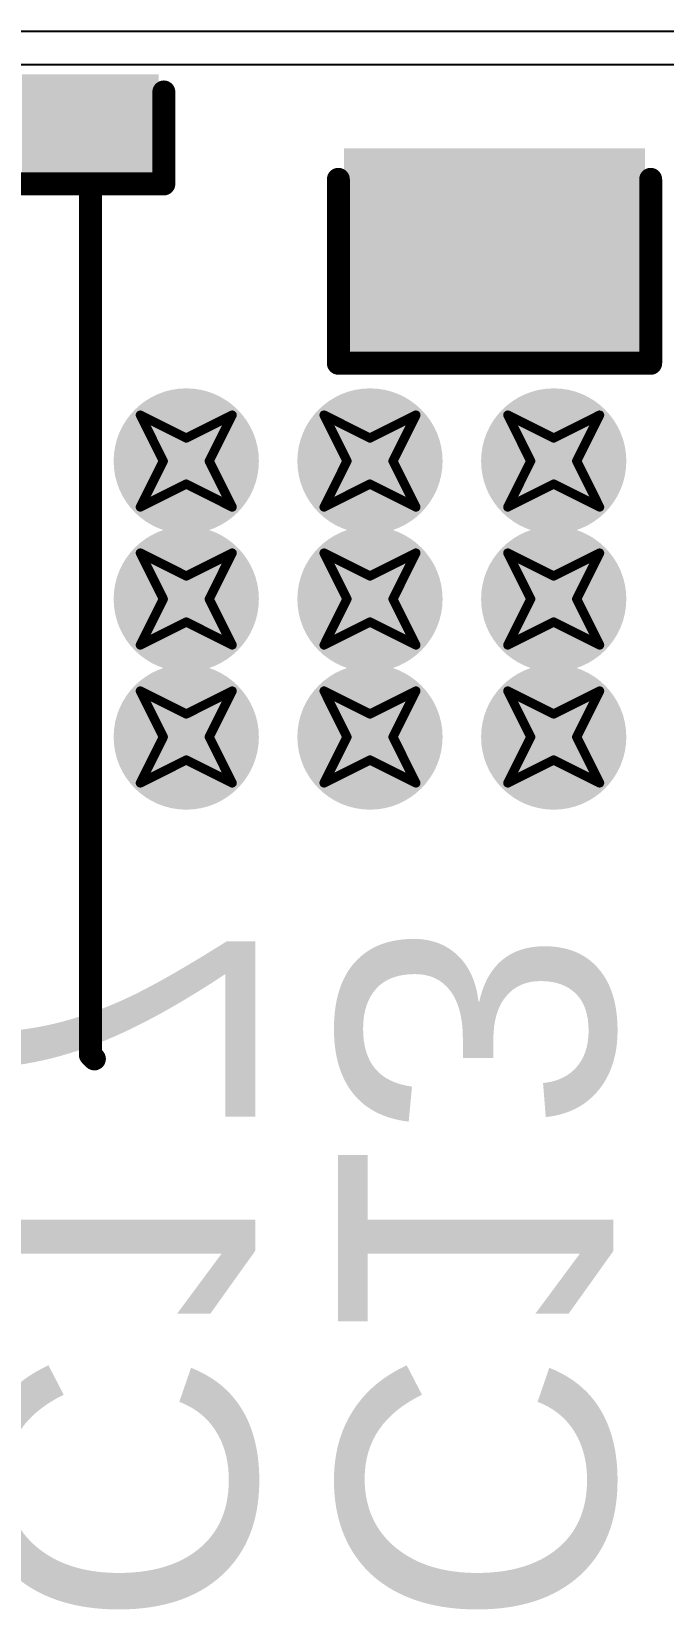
# Model space of a CAD drawing. Header units: inches. Extents: x -11 to 1110, y -7 to 455.
# Drawn here: x 617.46 to 620.95, y 5.09 to 13.8 of the extents above; entities that cross this region are included whole.
import ezdxf

# ---------------------------------------------------------------- set-up
doc = ezdxf.new("R2010")
doc.units = ezdxf.units.IN
for name, color, linetype in [('Bottom Layer', 5, 'Continuous'), ('Bottom Overlay', 54, 'Continuous'), ('Bottom Paste', 16, 'Continuous'), ('Bottom Solder', 6, 'Continuous'), ('Drill Drawing', 1, 'Continuous'), ('Top Layer', 1, 'Continuous'), ('Top Solder', 216, 'Continuous'), ('Via Holes', 16, 'Continuous')]:
    doc.layers.add(name, color=color, linetype=linetype)
doc.styles.add('Arial', font='', dxfattribs={"height": 0.2})
doc.styles.get('Arial').set_extended_font_data('Arial')

msp = doc.modelspace()

# ---------------------------------------------------------------- hatches: boundary and pattern name
at = {"layer": 'Bottom Layer'}
for points in [[(617.4643, 13.5067), (618.0993, 13.5067), (618.0993, 13.0495), (617.4643, 13.0495)], [(620.779, 13.0876), (620.779, 12.0716), (619.255, 12.0716), (619.255, 13.0876)]]:
    msp.add_hatch(color=5, dxfattribs=at).paths.add_polyline_path(points)
h = msp.add_hatch(color=5, dxfattribs=at)
edge = h.paths.add_edge_path()
edge.add_arc((618.3122, 11.43), 0.3, 0, 360)
h = msp.add_hatch(color=5, dxfattribs=at)
edge = h.paths.add_edge_path()
edge.add_arc((619.3282, 11.43), 0.3, 0, 360)
h = msp.add_hatch(color=5, dxfattribs=at)
edge = h.paths.add_edge_path()
edge.add_arc((620.3442, 11.43), 0.3, 0, 360)
h = msp.add_hatch(color=5, dxfattribs=at)
edge = h.paths.add_edge_path()
edge.add_arc((618.3122, 10.668), 0.3, 0, 360)
h = msp.add_hatch(color=5, dxfattribs=at)
edge = h.paths.add_edge_path()
edge.add_arc((619.3282, 10.668), 0.3, 0, 360)
h = msp.add_hatch(color=5, dxfattribs=at)
edge = h.paths.add_edge_path()
edge.add_arc((620.3442, 10.668), 0.3, 0, 360)
h = msp.add_hatch(color=5, dxfattribs=at)
edge = h.paths.add_edge_path()
edge.add_arc((618.3122, 9.906), 0.3, 0, 360)
h = msp.add_hatch(color=5, dxfattribs=at)
edge = h.paths.add_edge_path()
edge.add_arc((619.3282, 9.906), 0.3, 0, 360)
h = msp.add_hatch(color=5, dxfattribs=at)
edge = h.paths.add_edge_path()
edge.add_arc((620.3442, 9.906), 0.3, 0, 360)
at = {"layer": 'Bottom Paste'}
for points in [[(617.4643, 13.5067), (618.0993, 13.5067), (618.0993, 13.0495), (617.4643, 13.0495)], [(620.779, 13.0876), (620.779, 12.0716), (619.255, 12.0716), (619.255, 13.0876)]]:
    msp.add_hatch(color=16, dxfattribs=at).paths.add_polyline_path(points)
at = {"layer": 'Bottom Solder'}
for points in [[(617.4043, 13.5667), (618.1593, 13.5667), (618.1593, 12.9895), (617.4043, 12.9895)], [(620.849, 13.1576), (620.849, 12.0016), (619.185, 12.0016), (619.185, 13.1576)]]:
    msp.add_hatch(color=6, dxfattribs=at).paths.add_polyline_path(points)
h = msp.add_hatch(color=6, dxfattribs=at)
edge = h.paths.add_edge_path()
edge.add_arc((618.3122, 11.43), 0.4016, 0, 360)
h = msp.add_hatch(color=6, dxfattribs=at)
edge = h.paths.add_edge_path()
edge.add_arc((619.3282, 11.43), 0.4016, 0, 360)
h = msp.add_hatch(color=6, dxfattribs=at)
edge = h.paths.add_edge_path()
edge.add_arc((620.3442, 11.43), 0.4016, 0, 360)
h = msp.add_hatch(color=6, dxfattribs=at)
edge = h.paths.add_edge_path()
edge.add_arc((618.3122, 10.668), 0.4016, 0, 360)
h = msp.add_hatch(color=6, dxfattribs=at)
edge = h.paths.add_edge_path()
edge.add_arc((619.3282, 10.668), 0.4016, 0, 360)
h = msp.add_hatch(color=6, dxfattribs=at)
edge = h.paths.add_edge_path()
edge.add_arc((620.3442, 10.668), 0.4016, 0, 360)
h = msp.add_hatch(color=6, dxfattribs=at)
edge = h.paths.add_edge_path()
edge.add_arc((618.3122, 9.906), 0.4016, 0, 360)
h = msp.add_hatch(color=6, dxfattribs=at)
edge = h.paths.add_edge_path()
edge.add_arc((619.3282, 9.906), 0.4016, 0, 360)
h = msp.add_hatch(color=6, dxfattribs=at)
edge = h.paths.add_edge_path()
edge.add_arc((620.3442, 9.906), 0.4016, 0, 360)
at = {"layer": 'Top Layer'}
h = msp.add_hatch(color=1, dxfattribs=at)
edge = h.paths.add_edge_path()
edge.add_arc((618.3122, 11.43), 0.3, 0, 360)
h = msp.add_hatch(color=1, dxfattribs=at)
edge = h.paths.add_edge_path()
edge.add_arc((619.3282, 11.43), 0.3, 0, 360)
h = msp.add_hatch(color=1, dxfattribs=at)
edge = h.paths.add_edge_path()
edge.add_arc((620.3442, 11.43), 0.3, 0, 360)
h = msp.add_hatch(color=1, dxfattribs=at)
edge = h.paths.add_edge_path()
edge.add_arc((618.3122, 10.668), 0.3, 0, 360)
h = msp.add_hatch(color=1, dxfattribs=at)
edge = h.paths.add_edge_path()
edge.add_arc((619.3282, 10.668), 0.3, 0, 360)
h = msp.add_hatch(color=1, dxfattribs=at)
edge = h.paths.add_edge_path()
edge.add_arc((620.3442, 10.668), 0.3, 0, 360)
h = msp.add_hatch(color=1, dxfattribs=at)
edge = h.paths.add_edge_path()
edge.add_arc((618.3122, 9.906), 0.3, 0, 360)
h = msp.add_hatch(color=1, dxfattribs=at)
edge = h.paths.add_edge_path()
edge.add_arc((619.3282, 9.906), 0.3, 0, 360)
h = msp.add_hatch(color=1, dxfattribs=at)
edge = h.paths.add_edge_path()
edge.add_arc((620.3442, 9.906), 0.3, 0, 360)
at = {"layer": 'Top Solder'}
h = msp.add_hatch(color=216, dxfattribs=at)
edge = h.paths.add_edge_path()
edge.add_arc((618.3122, 11.43), 0.4016, 0, 360)
h = msp.add_hatch(color=216, dxfattribs=at)
edge = h.paths.add_edge_path()
edge.add_arc((619.3282, 11.43), 0.4016, 0, 360)
h = msp.add_hatch(color=216, dxfattribs=at)
edge = h.paths.add_edge_path()
edge.add_arc((620.3442, 11.43), 0.4016, 0, 360)
h = msp.add_hatch(color=216, dxfattribs=at)
edge = h.paths.add_edge_path()
edge.add_arc((618.3122, 10.668), 0.4016, 0, 360)
h = msp.add_hatch(color=216, dxfattribs=at)
edge = h.paths.add_edge_path()
edge.add_arc((619.3282, 10.668), 0.4016, 0, 360)
h = msp.add_hatch(color=216, dxfattribs=at)
edge = h.paths.add_edge_path()
edge.add_arc((620.3442, 10.668), 0.4016, 0, 360)
h = msp.add_hatch(color=216, dxfattribs=at)
edge = h.paths.add_edge_path()
edge.add_arc((618.3122, 9.906), 0.4016, 0, 360)
h = msp.add_hatch(color=216, dxfattribs=at)
edge = h.paths.add_edge_path()
edge.add_arc((619.3282, 9.906), 0.4016, 0, 360)
h = msp.add_hatch(color=216, dxfattribs=at)
edge = h.paths.add_edge_path()
edge.add_arc((620.3442, 9.906), 0.4016, 0, 360)
at = {"layer": 'Via Holes'}
h = msp.add_hatch(color=7, dxfattribs=at)
edge = h.paths.add_edge_path()
edge.add_arc((618.3122, 11.43), 0.15, 0, 360)
h = msp.add_hatch(color=7, dxfattribs=at)
edge = h.paths.add_edge_path()
edge.add_arc((619.3282, 11.43), 0.15, 0, 360)
h = msp.add_hatch(color=7, dxfattribs=at)
edge = h.paths.add_edge_path()
edge.add_arc((620.3442, 11.43), 0.15, 0, 360)
h = msp.add_hatch(color=7, dxfattribs=at)
edge = h.paths.add_edge_path()
edge.add_arc((618.3122, 10.668), 0.15, 0, 360)
h = msp.add_hatch(color=7, dxfattribs=at)
edge = h.paths.add_edge_path()
edge.add_arc((619.3282, 10.668), 0.15, 0, 360)
h = msp.add_hatch(color=7, dxfattribs=at)
edge = h.paths.add_edge_path()
edge.add_arc((620.3442, 10.668), 0.15, 0, 360)
h = msp.add_hatch(color=7, dxfattribs=at)
edge = h.paths.add_edge_path()
edge.add_arc((618.3122, 9.906), 0.15, 0, 360)
h = msp.add_hatch(color=7, dxfattribs=at)
edge = h.paths.add_edge_path()
edge.add_arc((619.3282, 9.906), 0.15, 0, 360)
h = msp.add_hatch(color=7, dxfattribs=at)
edge = h.paths.add_edge_path()
edge.add_arc((620.3442, 9.906), 0.15, 0, 360)

# ---------------------------------------------------------------- linework, layer by layer
at = {"layer": 'Bottom Layer'}
for p, q in [((627.0971, 13.8023), (615.176, 13.8023)), ((615.176, 13.621), (627.2784, 13.621))]:
    msp.add_line(p, q, dxfattribs=at)
at = {"layer": 'Bottom Overlay'}
for points in [[(618.1882, 12.9606, 0.127, 0.127, 0), (618.1882, 13.4686, 0.127, 0.127, 0)], [(617.3754, 12.9606, 0.127, 0.127, 0), (618.1882, 12.9606, 0.127, 0.127, 0)], [(617.7818, 8.1504, 0.127, 0.127, 0), (617.7818, 12.9606, 0.127, 0.127, 0)], [(619.1534, 11.97, 0.127, 0.127, 0), (619.1534, 12.986, 0.127, 0.127, 0)], [(620.8806, 11.97, 0.127, 0.127, 0), (620.8806, 12.986, 0.127, 0.127, 0)], [(619.1534, 11.97, 0.127, 0.127, 0), (620.8806, 11.97, 0.127, 0.127, 0)], [(617.7818, 8.1504, 0.127, 0.127, 0), (617.8042, 8.128, 0.127, 0.127, 0)]]:
    msp.add_lwpolyline(points, format="xyseb", dxfattribs=at)
for points in [[(618.1564, 13.4686, 0.0635, 0.0635, 1), (618.2199, 13.4686, 0.0635, 0.0635, 1)], [(617.75, 12.9606, 0.0635, 0.0635, 1), (617.8135, 12.9606, 0.0635, 0.0635, 1)], [(618.1564, 12.9606, 0.0635, 0.0635, 1), (618.2199, 12.9606, 0.0635, 0.0635, 1)], [(618.1564, 12.9606, 0.0635, 0.0635, 1), (618.2199, 12.9606, 0.0635, 0.0635, 1)], [(619.1216, 12.986, 0.0635, 0.0635, 1), (619.1851, 12.986, 0.0635, 0.0635, 1)], [(620.8488, 12.986, 0.0635, 0.0635, 1), (620.9123, 12.986, 0.0635, 0.0635, 1)], [(619.1216, 11.97, 0.0635, 0.0635, 1), (619.1851, 11.97, 0.0635, 0.0635, 1)], [(619.1216, 11.97, 0.0635, 0.0635, 1), (619.1851, 11.97, 0.0635, 0.0635, 1)], [(620.8488, 11.97, 0.0635, 0.0635, 1), (620.9123, 11.97, 0.0635, 0.0635, 1)], [(620.8488, 11.97, 0.0635, 0.0635, 1), (620.9123, 11.97, 0.0635, 0.0635, 1)], [(617.75, 8.1504, 0.0635, 0.0635, 1), (617.8135, 8.1504, 0.0635, 0.0635, 1)], [(617.75, 8.1504, 0.0635, 0.0635, 1), (617.8135, 8.1504, 0.0635, 0.0635, 1)], [(617.7725, 8.128, 0.0635, 0.0635, 1), (617.8359, 8.128, 0.0635, 0.0635, 1)]]:
    msp.add_lwpolyline(points, format="xyseb", close=True, dxfattribs=at)
at = {"layer": 'Drill Drawing'}
for points in [[(618.0582, 11.684, 0.0508, 0.0508, 0), (618.3122, 11.557, 0.0508, 0.0508, 0)], [(618.0582, 11.684, 0.0508, 0.0508, 0), (618.1852, 11.43, 0.0508, 0.0508, 0)], [(618.3122, 11.557, 0.0508, 0.0508, 0), (618.5662, 11.684, 0.0508, 0.0508, 0)], [(618.4392, 11.43, 0.0508, 0.0508, 0), (618.5662, 11.684, 0.0508, 0.0508, 0)], [(619.0742, 11.684, 0.0508, 0.0508, 0), (619.3282, 11.557, 0.0508, 0.0508, 0)], [(619.0742, 11.684, 0.0508, 0.0508, 0), (619.2012, 11.43, 0.0508, 0.0508, 0)], [(619.3282, 11.557, 0.0508, 0.0508, 0), (619.5822, 11.684, 0.0508, 0.0508, 0)], [(619.4552, 11.43, 0.0508, 0.0508, 0), (619.5822, 11.684, 0.0508, 0.0508, 0)], [(620.0902, 11.684, 0.0508, 0.0508, 0), (620.3442, 11.557, 0.0508, 0.0508, 0)], [(620.0902, 11.684, 0.0508, 0.0508, 0), (620.2172, 11.43, 0.0508, 0.0508, 0)], [(620.3442, 11.557, 0.0508, 0.0508, 0), (620.5982, 11.684, 0.0508, 0.0508, 0)], [(620.4712, 11.43, 0.0508, 0.0508, 0), (620.5982, 11.684, 0.0508, 0.0508, 0)], [(618.0582, 11.176, 0.0508, 0.0508, 0), (618.1852, 11.43, 0.0508, 0.0508, 0)], [(618.4392, 11.43, 0.0508, 0.0508, 0), (618.5662, 11.176, 0.0508, 0.0508, 0)], [(619.0742, 11.176, 0.0508, 0.0508, 0), (619.2012, 11.43, 0.0508, 0.0508, 0)], [(619.4552, 11.43, 0.0508, 0.0508, 0), (619.5822, 11.176, 0.0508, 0.0508, 0)], [(620.0902, 11.176, 0.0508, 0.0508, 0), (620.2172, 11.43, 0.0508, 0.0508, 0)], [(620.4712, 11.43, 0.0508, 0.0508, 0), (620.5982, 11.176, 0.0508, 0.0508, 0)], [(618.0582, 11.176, 0.0508, 0.0508, 0), (618.3122, 11.303, 0.0508, 0.0508, 0)], [(618.3122, 11.303, 0.0508, 0.0508, 0), (618.5662, 11.176, 0.0508, 0.0508, 0)], [(619.0742, 11.176, 0.0508, 0.0508, 0), (619.3282, 11.303, 0.0508, 0.0508, 0)], [(619.3282, 11.303, 0.0508, 0.0508, 0), (619.5822, 11.176, 0.0508, 0.0508, 0)], [(620.0902, 11.176, 0.0508, 0.0508, 0), (620.3442, 11.303, 0.0508, 0.0508, 0)], [(620.3442, 11.303, 0.0508, 0.0508, 0), (620.5982, 11.176, 0.0508, 0.0508, 0)], [(618.0582, 10.922, 0.0508, 0.0508, 0), (618.3122, 10.795, 0.0508, 0.0508, 0)], [(618.0582, 10.922, 0.0508, 0.0508, 0), (618.1852, 10.668, 0.0508, 0.0508, 0)], [(618.3122, 10.795, 0.0508, 0.0508, 0), (618.5662, 10.922, 0.0508, 0.0508, 0)], [(618.4392, 10.668, 0.0508, 0.0508, 0), (618.5662, 10.922, 0.0508, 0.0508, 0)], [(619.0742, 10.922, 0.0508, 0.0508, 0), (619.3282, 10.795, 0.0508, 0.0508, 0)], [(619.0742, 10.922, 0.0508, 0.0508, 0), (619.2012, 10.668, 0.0508, 0.0508, 0)], [(619.3282, 10.795, 0.0508, 0.0508, 0), (619.5822, 10.922, 0.0508, 0.0508, 0)], [(619.4552, 10.668, 0.0508, 0.0508, 0), (619.5822, 10.922, 0.0508, 0.0508, 0)], [(620.0902, 10.922, 0.0508, 0.0508, 0), (620.3442, 10.795, 0.0508, 0.0508, 0)], [(620.0902, 10.922, 0.0508, 0.0508, 0), (620.2172, 10.668, 0.0508, 0.0508, 0)], [(620.3442, 10.795, 0.0508, 0.0508, 0), (620.5982, 10.922, 0.0508, 0.0508, 0)], [(620.4712, 10.668, 0.0508, 0.0508, 0), (620.5982, 10.922, 0.0508, 0.0508, 0)], [(618.0582, 10.414, 0.0508, 0.0508, 0), (618.1852, 10.668, 0.0508, 0.0508, 0)], [(618.4392, 10.668, 0.0508, 0.0508, 0), (618.5662, 10.414, 0.0508, 0.0508, 0)], [(619.0742, 10.414, 0.0508, 0.0508, 0), (619.2012, 10.668, 0.0508, 0.0508, 0)], [(619.4552, 10.668, 0.0508, 0.0508, 0), (619.5822, 10.414, 0.0508, 0.0508, 0)], [(620.0902, 10.414, 0.0508, 0.0508, 0), (620.2172, 10.668, 0.0508, 0.0508, 0)], [(620.4712, 10.668, 0.0508, 0.0508, 0), (620.5982, 10.414, 0.0508, 0.0508, 0)], [(618.0582, 10.414, 0.0508, 0.0508, 0), (618.3122, 10.541, 0.0508, 0.0508, 0)], [(618.3122, 10.541, 0.0508, 0.0508, 0), (618.5662, 10.414, 0.0508, 0.0508, 0)], [(619.0742, 10.414, 0.0508, 0.0508, 0), (619.3282, 10.541, 0.0508, 0.0508, 0)], [(619.3282, 10.541, 0.0508, 0.0508, 0), (619.5822, 10.414, 0.0508, 0.0508, 0)], [(620.0902, 10.414, 0.0508, 0.0508, 0), (620.3442, 10.541, 0.0508, 0.0508, 0)], [(620.3442, 10.541, 0.0508, 0.0508, 0), (620.5982, 10.414, 0.0508, 0.0508, 0)], [(618.0582, 10.16, 0.0508, 0.0508, 0), (618.3122, 10.033, 0.0508, 0.0508, 0)], [(618.0582, 10.16, 0.0508, 0.0508, 0), (618.1852, 9.906, 0.0508, 0.0508, 0)], [(618.3122, 10.033, 0.0508, 0.0508, 0), (618.5662, 10.16, 0.0508, 0.0508, 0)], [(618.4392, 9.906, 0.0508, 0.0508, 0), (618.5662, 10.16, 0.0508, 0.0508, 0)], [(619.0742, 10.16, 0.0508, 0.0508, 0), (619.3282, 10.033, 0.0508, 0.0508, 0)], [(619.0742, 10.16, 0.0508, 0.0508, 0), (619.2012, 9.906, 0.0508, 0.0508, 0)], [(619.3282, 10.033, 0.0508, 0.0508, 0), (619.5822, 10.16, 0.0508, 0.0508, 0)], [(619.4552, 9.906, 0.0508, 0.0508, 0), (619.5822, 10.16, 0.0508, 0.0508, 0)], [(620.0902, 10.16, 0.0508, 0.0508, 0), (620.3442, 10.033, 0.0508, 0.0508, 0)], [(620.0902, 10.16, 0.0508, 0.0508, 0), (620.2172, 9.906, 0.0508, 0.0508, 0)], [(620.3442, 10.033, 0.0508, 0.0508, 0), (620.5982, 10.16, 0.0508, 0.0508, 0)], [(620.4712, 9.906, 0.0508, 0.0508, 0), (620.5982, 10.16, 0.0508, 0.0508, 0)], [(618.0582, 9.652, 0.0508, 0.0508, 0), (618.1852, 9.906, 0.0508, 0.0508, 0)], [(618.4392, 9.906, 0.0508, 0.0508, 0), (618.5662, 9.652, 0.0508, 0.0508, 0)], [(619.0742, 9.652, 0.0508, 0.0508, 0), (619.2012, 9.906, 0.0508, 0.0508, 0)], [(619.4552, 9.906, 0.0508, 0.0508, 0), (619.5822, 9.652, 0.0508, 0.0508, 0)], [(620.0902, 9.652, 0.0508, 0.0508, 0), (620.2172, 9.906, 0.0508, 0.0508, 0)], [(620.4712, 9.906, 0.0508, 0.0508, 0), (620.5982, 9.652, 0.0508, 0.0508, 0)], [(618.0582, 9.652, 0.0508, 0.0508, 0), (618.3122, 9.779, 0.0508, 0.0508, 0)], [(618.3122, 9.779, 0.0508, 0.0508, 0), (618.5662, 9.652, 0.0508, 0.0508, 0)], [(619.0742, 9.652, 0.0508, 0.0508, 0), (619.3282, 9.779, 0.0508, 0.0508, 0)], [(619.3282, 9.779, 0.0508, 0.0508, 0), (619.5822, 9.652, 0.0508, 0.0508, 0)], [(620.0902, 9.652, 0.0508, 0.0508, 0), (620.3442, 9.779, 0.0508, 0.0508, 0)], [(620.3442, 9.779, 0.0508, 0.0508, 0), (620.5982, 9.652, 0.0508, 0.0508, 0)]]:
    msp.add_lwpolyline(points, format="xyseb", dxfattribs=at)
for points in [[(618.0455, 11.684, 0.0254, 0.0254, 1), (618.0709, 11.684, 0.0254, 0.0254, 1)], [(618.0455, 11.684, 0.0254, 0.0254, 1), (618.0709, 11.684, 0.0254, 0.0254, 1)], [(618.5535, 11.684, 0.0254, 0.0254, 1), (618.5789, 11.684, 0.0254, 0.0254, 1)], [(618.5535, 11.684, 0.0254, 0.0254, 1), (618.5789, 11.684, 0.0254, 0.0254, 1)], [(619.0615, 11.684, 0.0254, 0.0254, 1), (619.0869, 11.684, 0.0254, 0.0254, 1)], [(619.0615, 11.684, 0.0254, 0.0254, 1), (619.0869, 11.684, 0.0254, 0.0254, 1)], [(619.5695, 11.684, 0.0254, 0.0254, 1), (619.5949, 11.684, 0.0254, 0.0254, 1)], [(619.5695, 11.684, 0.0254, 0.0254, 1), (619.5949, 11.684, 0.0254, 0.0254, 1)], [(620.0775, 11.684, 0.0254, 0.0254, 1), (620.1029, 11.684, 0.0254, 0.0254, 1)], [(620.0775, 11.684, 0.0254, 0.0254, 1), (620.1029, 11.684, 0.0254, 0.0254, 1)], [(620.5855, 11.684, 0.0254, 0.0254, 1), (620.6109, 11.684, 0.0254, 0.0254, 1)], [(620.5855, 11.684, 0.0254, 0.0254, 1), (620.6109, 11.684, 0.0254, 0.0254, 1)], [(618.2995, 11.557, 0.0254, 0.0254, 1), (618.3249, 11.557, 0.0254, 0.0254, 1)], [(618.2995, 11.557, 0.0254, 0.0254, 1), (618.3249, 11.557, 0.0254, 0.0254, 1)], [(619.3155, 11.557, 0.0254, 0.0254, 1), (619.3409, 11.557, 0.0254, 0.0254, 1)], [(619.3155, 11.557, 0.0254, 0.0254, 1), (619.3409, 11.557, 0.0254, 0.0254, 1)], [(620.3315, 11.557, 0.0254, 0.0254, 1), (620.3569, 11.557, 0.0254, 0.0254, 1)], [(620.3315, 11.557, 0.0254, 0.0254, 1), (620.3569, 11.557, 0.0254, 0.0254, 1)], [(618.1725, 11.43, 0.0254, 0.0254, 1), (618.1979, 11.43, 0.0254, 0.0254, 1)], [(618.1725, 11.43, 0.0254, 0.0254, 1), (618.1979, 11.43, 0.0254, 0.0254, 1)], [(618.4265, 11.43, 0.0254, 0.0254, 1), (618.4519, 11.43, 0.0254, 0.0254, 1)], [(618.4265, 11.43, 0.0254, 0.0254, 1), (618.4519, 11.43, 0.0254, 0.0254, 1)], [(619.1885, 11.43, 0.0254, 0.0254, 1), (619.2139, 11.43, 0.0254, 0.0254, 1)], [(619.1885, 11.43, 0.0254, 0.0254, 1), (619.2139, 11.43, 0.0254, 0.0254, 1)], [(619.4425, 11.43, 0.0254, 0.0254, 1), (619.4679, 11.43, 0.0254, 0.0254, 1)], [(619.4425, 11.43, 0.0254, 0.0254, 1), (619.4679, 11.43, 0.0254, 0.0254, 1)], [(620.2045, 11.43, 0.0254, 0.0254, 1), (620.2299, 11.43, 0.0254, 0.0254, 1)], [(620.2045, 11.43, 0.0254, 0.0254, 1), (620.2299, 11.43, 0.0254, 0.0254, 1)], [(620.4585, 11.43, 0.0254, 0.0254, 1), (620.4839, 11.43, 0.0254, 0.0254, 1)], [(620.4585, 11.43, 0.0254, 0.0254, 1), (620.4839, 11.43, 0.0254, 0.0254, 1)], [(618.2995, 11.303, 0.0254, 0.0254, 1), (618.3249, 11.303, 0.0254, 0.0254, 1)], [(618.2995, 11.303, 0.0254, 0.0254, 1), (618.3249, 11.303, 0.0254, 0.0254, 1)], [(619.3155, 11.303, 0.0254, 0.0254, 1), (619.3409, 11.303, 0.0254, 0.0254, 1)], [(619.3155, 11.303, 0.0254, 0.0254, 1), (619.3409, 11.303, 0.0254, 0.0254, 1)], [(620.3315, 11.303, 0.0254, 0.0254, 1), (620.3569, 11.303, 0.0254, 0.0254, 1)], [(620.3315, 11.303, 0.0254, 0.0254, 1), (620.3569, 11.303, 0.0254, 0.0254, 1)], [(618.0455, 11.176, 0.0254, 0.0254, 1), (618.0709, 11.176, 0.0254, 0.0254, 1)], [(618.0455, 11.176, 0.0254, 0.0254, 1), (618.0709, 11.176, 0.0254, 0.0254, 1)], [(618.5535, 11.176, 0.0254, 0.0254, 1), (618.5789, 11.176, 0.0254, 0.0254, 1)], [(618.5535, 11.176, 0.0254, 0.0254, 1), (618.5789, 11.176, 0.0254, 0.0254, 1)], [(619.0615, 11.176, 0.0254, 0.0254, 1), (619.0869, 11.176, 0.0254, 0.0254, 1)], [(619.0615, 11.176, 0.0254, 0.0254, 1), (619.0869, 11.176, 0.0254, 0.0254, 1)], [(619.5695, 11.176, 0.0254, 0.0254, 1), (619.5949, 11.176, 0.0254, 0.0254, 1)], [(619.5695, 11.176, 0.0254, 0.0254, 1), (619.5949, 11.176, 0.0254, 0.0254, 1)], [(620.0775, 11.176, 0.0254, 0.0254, 1), (620.1029, 11.176, 0.0254, 0.0254, 1)], [(620.0775, 11.176, 0.0254, 0.0254, 1), (620.1029, 11.176, 0.0254, 0.0254, 1)], [(620.5855, 11.176, 0.0254, 0.0254, 1), (620.6109, 11.176, 0.0254, 0.0254, 1)], [(620.5855, 11.176, 0.0254, 0.0254, 1), (620.6109, 11.176, 0.0254, 0.0254, 1)], [(618.0455, 10.922, 0.0254, 0.0254, 1), (618.0709, 10.922, 0.0254, 0.0254, 1)], [(618.0455, 10.922, 0.0254, 0.0254, 1), (618.0709, 10.922, 0.0254, 0.0254, 1)], [(618.5535, 10.922, 0.0254, 0.0254, 1), (618.5789, 10.922, 0.0254, 0.0254, 1)], [(618.5535, 10.922, 0.0254, 0.0254, 1), (618.5789, 10.922, 0.0254, 0.0254, 1)], [(619.0615, 10.922, 0.0254, 0.0254, 1), (619.0869, 10.922, 0.0254, 0.0254, 1)], [(619.0615, 10.922, 0.0254, 0.0254, 1), (619.0869, 10.922, 0.0254, 0.0254, 1)], [(619.5695, 10.922, 0.0254, 0.0254, 1), (619.5949, 10.922, 0.0254, 0.0254, 1)], [(619.5695, 10.922, 0.0254, 0.0254, 1), (619.5949, 10.922, 0.0254, 0.0254, 1)], [(620.0775, 10.922, 0.0254, 0.0254, 1), (620.1029, 10.922, 0.0254, 0.0254, 1)], [(620.0775, 10.922, 0.0254, 0.0254, 1), (620.1029, 10.922, 0.0254, 0.0254, 1)], [(620.5855, 10.922, 0.0254, 0.0254, 1), (620.6109, 10.922, 0.0254, 0.0254, 1)], [(620.5855, 10.922, 0.0254, 0.0254, 1), (620.6109, 10.922, 0.0254, 0.0254, 1)], [(618.2995, 10.795, 0.0254, 0.0254, 1), (618.3249, 10.795, 0.0254, 0.0254, 1)], [(618.2995, 10.795, 0.0254, 0.0254, 1), (618.3249, 10.795, 0.0254, 0.0254, 1)], [(619.3155, 10.795, 0.0254, 0.0254, 1), (619.3409, 10.795, 0.0254, 0.0254, 1)], [(619.3155, 10.795, 0.0254, 0.0254, 1), (619.3409, 10.795, 0.0254, 0.0254, 1)], [(620.3315, 10.795, 0.0254, 0.0254, 1), (620.3569, 10.795, 0.0254, 0.0254, 1)], [(620.3315, 10.795, 0.0254, 0.0254, 1), (620.3569, 10.795, 0.0254, 0.0254, 1)], [(618.1725, 10.668, 0.0254, 0.0254, 1), (618.1979, 10.668, 0.0254, 0.0254, 1)], [(618.1725, 10.668, 0.0254, 0.0254, 1), (618.1979, 10.668, 0.0254, 0.0254, 1)], [(618.4265, 10.668, 0.0254, 0.0254, 1), (618.4519, 10.668, 0.0254, 0.0254, 1)], [(618.4265, 10.668, 0.0254, 0.0254, 1), (618.4519, 10.668, 0.0254, 0.0254, 1)], [(619.1885, 10.668, 0.0254, 0.0254, 1), (619.2139, 10.668, 0.0254, 0.0254, 1)], [(619.1885, 10.668, 0.0254, 0.0254, 1), (619.2139, 10.668, 0.0254, 0.0254, 1)], [(619.4425, 10.668, 0.0254, 0.0254, 1), (619.4679, 10.668, 0.0254, 0.0254, 1)], [(619.4425, 10.668, 0.0254, 0.0254, 1), (619.4679, 10.668, 0.0254, 0.0254, 1)], [(620.2045, 10.668, 0.0254, 0.0254, 1), (620.2299, 10.668, 0.0254, 0.0254, 1)], [(620.2045, 10.668, 0.0254, 0.0254, 1), (620.2299, 10.668, 0.0254, 0.0254, 1)], [(620.4585, 10.668, 0.0254, 0.0254, 1), (620.4839, 10.668, 0.0254, 0.0254, 1)], [(620.4585, 10.668, 0.0254, 0.0254, 1), (620.4839, 10.668, 0.0254, 0.0254, 1)], [(618.2995, 10.541, 0.0254, 0.0254, 1), (618.3249, 10.541, 0.0254, 0.0254, 1)], [(618.2995, 10.541, 0.0254, 0.0254, 1), (618.3249, 10.541, 0.0254, 0.0254, 1)], [(619.3155, 10.541, 0.0254, 0.0254, 1), (619.3409, 10.541, 0.0254, 0.0254, 1)], [(619.3155, 10.541, 0.0254, 0.0254, 1), (619.3409, 10.541, 0.0254, 0.0254, 1)], [(620.3315, 10.541, 0.0254, 0.0254, 1), (620.3569, 10.541, 0.0254, 0.0254, 1)], [(620.3315, 10.541, 0.0254, 0.0254, 1), (620.3569, 10.541, 0.0254, 0.0254, 1)], [(618.0455, 10.414, 0.0254, 0.0254, 1), (618.0709, 10.414, 0.0254, 0.0254, 1)], [(618.0455, 10.414, 0.0254, 0.0254, 1), (618.0709, 10.414, 0.0254, 0.0254, 1)], [(618.5535, 10.414, 0.0254, 0.0254, 1), (618.5789, 10.414, 0.0254, 0.0254, 1)], [(618.5535, 10.414, 0.0254, 0.0254, 1), (618.5789, 10.414, 0.0254, 0.0254, 1)], [(619.0615, 10.414, 0.0254, 0.0254, 1), (619.0869, 10.414, 0.0254, 0.0254, 1)], [(619.0615, 10.414, 0.0254, 0.0254, 1), (619.0869, 10.414, 0.0254, 0.0254, 1)], [(619.5695, 10.414, 0.0254, 0.0254, 1), (619.5949, 10.414, 0.0254, 0.0254, 1)], [(619.5695, 10.414, 0.0254, 0.0254, 1), (619.5949, 10.414, 0.0254, 0.0254, 1)], [(620.0775, 10.414, 0.0254, 0.0254, 1), (620.1029, 10.414, 0.0254, 0.0254, 1)], [(620.0775, 10.414, 0.0254, 0.0254, 1), (620.1029, 10.414, 0.0254, 0.0254, 1)], [(620.5855, 10.414, 0.0254, 0.0254, 1), (620.6109, 10.414, 0.0254, 0.0254, 1)], [(620.5855, 10.414, 0.0254, 0.0254, 1), (620.6109, 10.414, 0.0254, 0.0254, 1)], [(618.0455, 10.16, 0.0254, 0.0254, 1), (618.0709, 10.16, 0.0254, 0.0254, 1)], [(618.0455, 10.16, 0.0254, 0.0254, 1), (618.0709, 10.16, 0.0254, 0.0254, 1)], [(618.5535, 10.16, 0.0254, 0.0254, 1), (618.5789, 10.16, 0.0254, 0.0254, 1)], [(618.5535, 10.16, 0.0254, 0.0254, 1), (618.5789, 10.16, 0.0254, 0.0254, 1)], [(619.0615, 10.16, 0.0254, 0.0254, 1), (619.0869, 10.16, 0.0254, 0.0254, 1)], [(619.0615, 10.16, 0.0254, 0.0254, 1), (619.0869, 10.16, 0.0254, 0.0254, 1)], [(619.5695, 10.16, 0.0254, 0.0254, 1), (619.5949, 10.16, 0.0254, 0.0254, 1)], [(619.5695, 10.16, 0.0254, 0.0254, 1), (619.5949, 10.16, 0.0254, 0.0254, 1)], [(620.0775, 10.16, 0.0254, 0.0254, 1), (620.1029, 10.16, 0.0254, 0.0254, 1)], [(620.0775, 10.16, 0.0254, 0.0254, 1), (620.1029, 10.16, 0.0254, 0.0254, 1)], [(620.5855, 10.16, 0.0254, 0.0254, 1), (620.6109, 10.16, 0.0254, 0.0254, 1)], [(620.5855, 10.16, 0.0254, 0.0254, 1), (620.6109, 10.16, 0.0254, 0.0254, 1)], [(618.2995, 10.033, 0.0254, 0.0254, 1), (618.3249, 10.033, 0.0254, 0.0254, 1)], [(618.2995, 10.033, 0.0254, 0.0254, 1), (618.3249, 10.033, 0.0254, 0.0254, 1)], [(619.3155, 10.033, 0.0254, 0.0254, 1), (619.3409, 10.033, 0.0254, 0.0254, 1)], [(619.3155, 10.033, 0.0254, 0.0254, 1), (619.3409, 10.033, 0.0254, 0.0254, 1)], [(620.3315, 10.033, 0.0254, 0.0254, 1), (620.3569, 10.033, 0.0254, 0.0254, 1)], [(620.3315, 10.033, 0.0254, 0.0254, 1), (620.3569, 10.033, 0.0254, 0.0254, 1)], [(618.1725, 9.906, 0.0254, 0.0254, 1), (618.1979, 9.906, 0.0254, 0.0254, 1)], [(618.1725, 9.906, 0.0254, 0.0254, 1), (618.1979, 9.906, 0.0254, 0.0254, 1)], [(618.4265, 9.906, 0.0254, 0.0254, 1), (618.4519, 9.906, 0.0254, 0.0254, 1)], [(618.4265, 9.906, 0.0254, 0.0254, 1), (618.4519, 9.906, 0.0254, 0.0254, 1)], [(619.1885, 9.906, 0.0254, 0.0254, 1), (619.2139, 9.906, 0.0254, 0.0254, 1)], [(619.1885, 9.906, 0.0254, 0.0254, 1), (619.2139, 9.906, 0.0254, 0.0254, 1)], [(619.4425, 9.906, 0.0254, 0.0254, 1), (619.4679, 9.906, 0.0254, 0.0254, 1)], [(619.4425, 9.906, 0.0254, 0.0254, 1), (619.4679, 9.906, 0.0254, 0.0254, 1)], [(620.2045, 9.906, 0.0254, 0.0254, 1), (620.2299, 9.906, 0.0254, 0.0254, 1)], [(620.2045, 9.906, 0.0254, 0.0254, 1), (620.2299, 9.906, 0.0254, 0.0254, 1)], [(620.4585, 9.906, 0.0254, 0.0254, 1), (620.4839, 9.906, 0.0254, 0.0254, 1)], [(620.4585, 9.906, 0.0254, 0.0254, 1), (620.4839, 9.906, 0.0254, 0.0254, 1)], [(618.2995, 9.779, 0.0254, 0.0254, 1), (618.3249, 9.779, 0.0254, 0.0254, 1)], [(618.2995, 9.779, 0.0254, 0.0254, 1), (618.3249, 9.779, 0.0254, 0.0254, 1)], [(619.3155, 9.779, 0.0254, 0.0254, 1), (619.3409, 9.779, 0.0254, 0.0254, 1)], [(619.3155, 9.779, 0.0254, 0.0254, 1), (619.3409, 9.779, 0.0254, 0.0254, 1)], [(620.3315, 9.779, 0.0254, 0.0254, 1), (620.3569, 9.779, 0.0254, 0.0254, 1)], [(620.3315, 9.779, 0.0254, 0.0254, 1), (620.3569, 9.779, 0.0254, 0.0254, 1)], [(618.0455, 9.652, 0.0254, 0.0254, 1), (618.0709, 9.652, 0.0254, 0.0254, 1)], [(618.0455, 9.652, 0.0254, 0.0254, 1), (618.0709, 9.652, 0.0254, 0.0254, 1)], [(618.5535, 9.652, 0.0254, 0.0254, 1), (618.5789, 9.652, 0.0254, 0.0254, 1)], [(618.5535, 9.652, 0.0254, 0.0254, 1), (618.5789, 9.652, 0.0254, 0.0254, 1)], [(619.0615, 9.652, 0.0254, 0.0254, 1), (619.0869, 9.652, 0.0254, 0.0254, 1)], [(619.0615, 9.652, 0.0254, 0.0254, 1), (619.0869, 9.652, 0.0254, 0.0254, 1)], [(619.5695, 9.652, 0.0254, 0.0254, 1), (619.5949, 9.652, 0.0254, 0.0254, 1)], [(619.5695, 9.652, 0.0254, 0.0254, 1), (619.5949, 9.652, 0.0254, 0.0254, 1)], [(620.0775, 9.652, 0.0254, 0.0254, 1), (620.1029, 9.652, 0.0254, 0.0254, 1)], [(620.0775, 9.652, 0.0254, 0.0254, 1), (620.1029, 9.652, 0.0254, 0.0254, 1)], [(620.5855, 9.652, 0.0254, 0.0254, 1), (620.6109, 9.652, 0.0254, 0.0254, 1)], [(620.5855, 9.652, 0.0254, 0.0254, 1), (620.6109, 9.652, 0.0254, 0.0254, 1)]]:
    msp.add_lwpolyline(points, format="xyseb", close=True, dxfattribs=at)
at = {"layer": 'Top Layer'}
for p, q in [((638.432, 13.8023), (616.2802, 13.8023)), ((616.2802, 13.621), (638.432, 13.621))]:
    msp.add_line(p, q, dxfattribs=at)

# ---------------------------------------------------------------- texts
at = {"layer": 'Bottom Overlay', "style": 'Arial', "text_generation_flag": 2}
for s, p in [('C17', (617.1694, 4.979)), ('C13', (619.1506, 4.979))]:
    msp.add_text(s, height=1.524, rotation=270, dxfattribs=at).set_placement(p)

doc.saveas('drawing.dxf')
